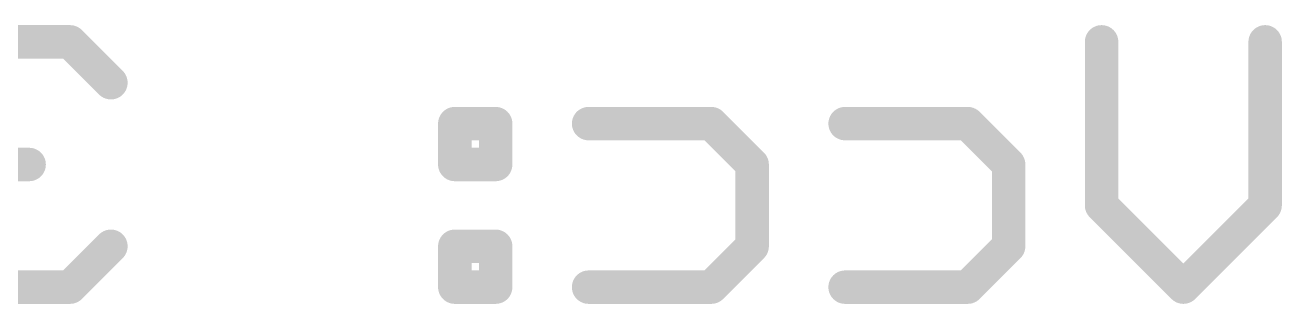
# Model space of a CAD drawing. Extents: x -0.1 to 35.7, y -1.6 to 50.9.
# Drawn here: x 14.29 to 20.02, y 36.51 to 37.78 of the extents above; entities that cross this region are included whole.
import ezdxf

# ---------------------------------------------------------------- set-up
doc = ezdxf.new("R2010")
doc.units = 0
doc.layers.add('22', color=6, linetype='CONTINUOUS')

msp = doc.modelspace()

# ---------------------------------------------------------------- linework, layer by layer
at = {"layer": '22', "const_width": 0.1524}
for points in [[(14.4965, 37.7073), (14.1236, 37.7073)], [(14.6829, 37.5208), (14.4965, 37.7073)], [(19.1995, 36.9616), (19.1995, 37.7073)], [(19.9452, 37.7073), (19.9452, 36.9616)], [(16.437, 37.3344), (16.2506, 37.3344)], [(16.2506, 37.3344), (16.2506, 37.148)], [(16.437, 37.148), (16.437, 37.3344)], [(16.8607, 37.3344), (17.4199, 37.3344)], [(17.4199, 37.3344), (17.6064, 37.148)], [(18.0301, 37.3344), (18.5893, 37.3344)], [(18.5893, 37.3344), (18.7758, 37.148)], [(14.1236, 37.148), (14.31, 37.148)], [(16.2506, 37.148), (16.437, 37.148)], [(17.6064, 37.148), (17.6064, 36.7751)], [(18.7758, 37.148), (18.7758, 36.7751)], [(19.5723, 36.5887), (19.1995, 36.9616)], [(19.9452, 36.9616), (19.5723, 36.5887)], [(14.4965, 36.5887), (14.6829, 36.7751)], [(16.437, 36.7751), (16.2506, 36.7751)], [(16.2506, 36.7751), (16.2506, 36.5887)], [(16.437, 36.5887), (16.437, 36.7751)], [(17.6064, 36.7751), (17.4199, 36.5887)], [(18.7758, 36.7751), (18.5893, 36.5887)], [(14.1236, 36.5887), (14.4965, 36.5887)], [(16.2506, 36.5887), (16.437, 36.5887)], [(17.4199, 36.5887), (16.8607, 36.5887)], [(18.5893, 36.5887), (18.0301, 36.5887)]]:
    msp.add_lwpolyline(points, dxfattribs=at)
at = {"layer": '22', "const_width": 0.0762}
for points in [[(14.5234, 37.7342, 1), (14.4695, 37.6803)], [(14.4965, 37.6692, 1), (14.4965, 37.7454)], [(19.2376, 37.7073, 1), (19.1614, 37.7073)], [(19.9833, 37.7073, 1), (19.9071, 37.7073)], [(14.6559, 37.4939, 1), (14.7098, 37.5478)], [(16.2506, 37.3725, 1), (16.2506, 37.2963)], [(16.2887, 37.3344, 1), (16.2125, 37.3344)], [(16.4751, 37.3344, 1), (16.3989, 37.3344)], [(16.437, 37.2963, 1), (16.437, 37.3725)], [(16.8607, 37.3725, 1), (16.8607, 37.2963)], [(17.4469, 37.3613, 1), (17.393, 37.3075)], [(17.4199, 37.2963, 1), (17.4199, 37.3725)], [(18.0301, 37.3725, 1), (18.0301, 37.2963)], [(18.6163, 37.3613, 1), (18.5624, 37.3075)], [(18.5893, 37.2963, 1), (18.5893, 37.3725)], [(14.31, 37.1099, 1), (14.31, 37.1861)], [(16.2506, 37.1861, 1), (16.2506, 37.1099)], [(16.2125, 37.148, 1), (16.2887, 37.148)], [(16.3989, 37.148, 1), (16.4751, 37.148)], [(16.437, 37.1099, 1), (16.437, 37.1861)], [(17.6445, 37.148, 1), (17.5683, 37.148)], [(17.5794, 37.121, 1), (17.6333, 37.1749)], [(18.8139, 37.148, 1), (18.7377, 37.148)], [(18.7488, 37.121, 1), (18.8027, 37.1749)], [(19.2264, 36.9885, 1), (19.1725, 36.9346)], [(19.9721, 36.9346, 1), (19.9182, 36.9885)], [(19.1614, 36.9616, 1), (19.2376, 36.9616)], [(19.9071, 36.9616, 1), (19.9833, 36.9616)], [(14.7098, 36.7482, 1), (14.6559, 36.8021)], [(16.2506, 36.8132, 1), (16.2506, 36.737)], [(16.2887, 36.7751, 1), (16.2125, 36.7751)], [(16.4751, 36.7751, 1), (16.3989, 36.7751)], [(16.437, 36.737, 1), (16.437, 36.8132)], [(17.6333, 36.7482, 1), (17.5794, 36.8021)], [(18.8027, 36.7482, 1), (18.7488, 36.8021)], [(17.5683, 36.7751, 1), (17.6445, 36.7751)], [(18.7377, 36.7751, 1), (18.8139, 36.7751)], [(14.4695, 36.6156, 1), (14.5234, 36.5618)], [(14.4965, 36.5506, 1), (14.4965, 36.6268)], [(16.2506, 36.6268, 1), (16.2506, 36.5506)], [(16.2125, 36.5887, 1), (16.2887, 36.5887)], [(16.3989, 36.5887, 1), (16.4751, 36.5887)], [(16.437, 36.5506, 1), (16.437, 36.6268)], [(16.8607, 36.6268, 1), (16.8607, 36.5506)], [(17.393, 36.6156, 1), (17.4469, 36.5618)], [(17.4199, 36.5506, 1), (17.4199, 36.6268)], [(18.0301, 36.6268, 1), (18.0301, 36.5506)], [(18.5624, 36.6156, 1), (18.6163, 36.5618)], [(18.5893, 36.5506, 1), (18.5893, 36.6268)], [(19.5454, 36.6156, 1), (19.5993, 36.5618)], [(19.5454, 36.5618, 1), (19.5993, 36.6156)]]:
    msp.add_lwpolyline(points, format="xyb", dxfattribs=at)

doc.saveas('drawing.dxf')
